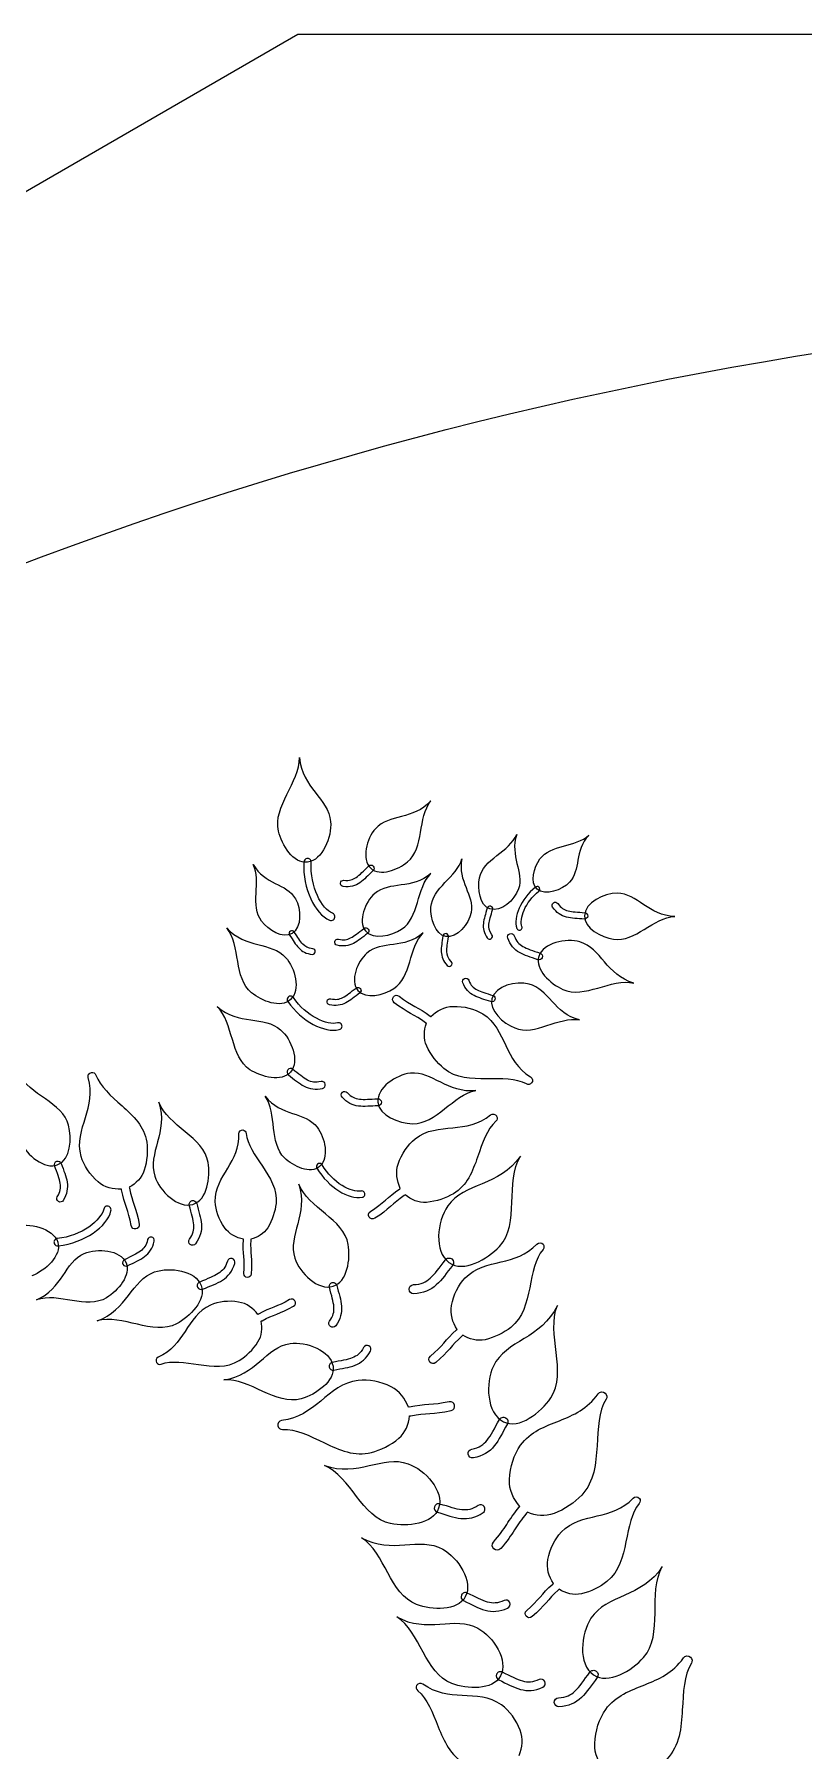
# Model space of a CAD drawing. Extents: x 5.1 to 86.3, y 5.1 to 86.3.
# Drawn here: x 32.32 to 39.65, y 69.93 to 86.27 of the extents above; entities that cross this region are included whole.
import ezdxf

# ---------------------------------------------------------------- set-up
doc = ezdxf.new("R2010")
doc.units = 0
doc.layers.add('View004', color=7, linetype='CONTINUOUS')

msp = doc.modelspace()

# ---------------------------------------------------------------- linework, layer by layer
at = {"layer": 'View004', "color": 7}
for p, q in [((16.003291, 75.39919), (34.831293, 86.270189)), ((34.831293, 86.270189), (56.571293, 86.270189))]:
    msp.add_line(p, q, dxfattribs=at)
at = {"layer": 'View004', "color": 1}
for p, q in [((34.917568, 78.422389), (34.917555, 78.422387)), ((34.923282, 78.387075), (34.923282, 78.387075)), ((35.526793, 78.329266), (35.526793, 78.329266)), ((35.549149, 78.350488), (35.549149, 78.350488)), ((37.1103, 78.130749), (37.1103, 78.130749)), ((37.126344, 78.150508), (37.126336, 78.150514)), ((36.667587, 77.967946), (36.667587, 77.967946)), ((36.660566, 77.941807), (36.660566, 77.941807)), ((37.561986, 77.876388), (37.561986, 77.876388)), ((37.592686, 77.873615), (37.592686, 77.873615)), ((34.760595, 77.730096), (34.760595, 77.730096)), ((34.775806, 77.707708), (34.775806, 77.707708)), ((35.477225, 77.732196), (35.477225, 77.732196)), ((35.501121, 77.749885), (35.501121, 77.749885)), ((36.239388, 77.680172), (36.239388, 77.680172)), ((36.242641, 77.707042), (36.242641, 77.707042)), ((37.126905, 77.489679), (37.126905, 77.489679)), ((37.15847, 77.477894), (37.15847, 77.477894)), ((35.403621, 77.165928), (35.403621, 77.165928)), ((35.427517, 77.183617), (35.427517, 77.183617)), ((34.738294, 77.101888), (34.738286, 77.101879)), ((34.76209, 77.079347), (34.76209, 77.079347)), ((36.679909, 77.089286), (36.679909, 77.089286)), ((36.709125, 77.079457), (36.709125, 77.079457)), ((32.865921, 76.385648), (32.865923, 76.385669)), ((34.735088, 76.409366), (34.735088, 76.409366)), ((34.761927, 76.389231), (34.761927, 76.389231)), ((37.057711, 76.285373), (37.05773, 76.285397)), ((35.594112, 76.101263), (35.594112, 76.101263)), ((35.627785, 76.102399), (35.627785, 76.102399)), ((34.308307, 75.837154), (34.308301, 75.837138)), ((36.725089, 75.97032), (36.725055, 75.970321)), ((32.535812, 75.539157), (32.535812, 75.539157)), ((32.546475, 75.507196), (32.546475, 75.507196)), ((35.018257, 75.511465), (35.018248, 75.511458)), ((35.038731, 75.489117), (35.038731, 75.489117)), ((33.824062, 75.164859), (33.824062, 75.164859)), ((33.832786, 75.129157), (33.832786, 75.129157)), ((32.511019, 74.756701), (32.511023, 74.756689)), ((32.544755, 74.768198), (32.544755, 74.768198)), ((37.167326, 74.749183), (37.167286, 74.749202)), ((33.165693, 74.558194), (33.165693, 74.558194)), ((33.195045, 74.573409), (33.195045, 74.573409)), ((36.271047, 74.574655), (36.271047, 74.574655)), ((36.298409, 74.60886), (36.298409, 74.60886)), ((35.158535, 74.384344), (35.158535, 74.384344)), ((33.876339, 74.340513), (33.876339, 74.340513)), ((33.910757, 74.355509), (33.910757, 74.355509)), ((35.167259, 74.348642), (35.167259, 74.348642)), ((33.485652, 73.622464), (33.485624, 73.622447)), ((35.129923, 73.579582), (35.129923, 73.579582)), ((35.16665, 73.58737), (35.16665, 73.58737)), ((37.759598, 73.33088), (37.759546, 73.330927)), ((36.788888, 73.059013), (36.788888, 73.059013)), ((36.810611, 73.09705), (36.810611, 73.09705)), ((34.640551, 73.018638), (34.640557, 73.018672)), ((36.132236, 72.247855), (36.132236, 72.247855)), ((38.084015, 72.329615), (38.083975, 72.329634)), ((36.17236, 72.23661), (36.17236, 72.23661)), ((36.389517, 71.408905), (36.389517, 71.408905)), ((36.426543, 71.391775), (36.426543, 71.391775)), ((38.571851, 70.816614), (38.5718, 70.81666)), ((36.724822, 70.6555), (36.724822, 70.6555)), ((36.761847, 70.638369), (36.761847, 70.638369)), ((37.647351, 70.648874), (37.647351, 70.648874)), ((37.673888, 70.683723), (37.673888, 70.683723)), ((35.963062, 70.547707), (35.963079, 70.547742))]:
    msp.add_line(p, q, dxfattribs=at)
at = {"layer": 'View004', "color": 3}
msp.add_open_spline([(26.701293, 78.610206), (38.458534, 85.398252), (52.944052, 85.398252), (64.701292, 78.610206)], degree=3, dxfattribs=at)
at = {"layer": 'View004', "color": 1}
for points in [[(34.646542, 78.683862), (34.591951, 78.917577), (34.852232, 79.147032), (34.845827, 79.383766)], [(34.845827, 79.383766), (34.870585, 79.094225), (35.123523, 78.99618), (35.143376, 78.773125)], [(36.09805, 78.971411), (35.930497, 78.786023), (35.700214, 78.848609), (35.570582, 78.706191)], [(35.876916, 78.390441), (36.036722, 78.522344), (35.970876, 78.812741), (36.09805, 78.971411)], [(34.923282, 78.387075), (34.78871, 78.369013), (34.677754, 78.550232), (34.646542, 78.683862)], [(35.143376, 78.773125), (35.156418, 78.626623), (35.066953, 78.406358), (34.923282, 78.387075)], [(35.570582, 78.706191), (35.485438, 78.612653), (35.434828, 78.416106), (35.526793, 78.329266)], [(36.561208, 78.237659), (36.596117, 78.416225), (36.847826, 78.486974), (36.917055, 78.651559)], [(36.917055, 78.651559), (36.844107, 78.444622), (36.98882, 78.29308), (36.933164, 78.133401)], [(37.13681, 78.418248), (37.235046, 78.557925), (37.480149, 78.528402), (37.60281, 78.643924)], [(37.60281, 78.643924), (37.460803, 78.493647), (37.528542, 78.312914), (37.419514, 78.19673)], [(34.486869, 77.825676), (34.374438, 77.968728), (34.485243, 78.20555), (34.405814, 78.365463)], [(34.405814, 78.365463), (34.514888, 78.175076), (34.724158, 78.1857), (34.808736, 78.039271)], [(34.888705, 78.38799), (34.882195, 78.259814), (34.908833, 78.137392), (34.95377, 78.039171)], [(34.917555, 78.422387), (34.901306, 78.419181), (34.889249, 78.404807), (34.888705, 78.38799)], [(34.946638, 78.414572), (34.938728, 78.4216), (34.92802, 78.424479), (34.917568, 78.422389)], [(34.958162, 78.386325), (34.958793, 78.39714), (34.954549, 78.407544), (34.946638, 78.414572)], [(35.017084, 78.070334), (34.976931, 78.158118), (34.952267, 78.270691), (34.958162, 78.386325)], [(35.387799, 78.242541), (35.421509, 78.265384), (35.457044, 78.303425), (35.505668, 78.350862)], [(35.548124, 78.307623), (35.500877, 78.261543), (35.464988, 78.221054), (35.422206, 78.192096)], [(35.505668, 78.350862), (35.511436, 78.356669), (35.519303, 78.359903), (35.527487, 78.359833)], [(35.526793, 78.329266), (35.612935, 78.247926), (35.785545, 78.315022), (35.876916, 78.390441)], [(35.527487, 78.359833), (35.535672, 78.359762), (35.543482, 78.356393), (35.549149, 78.350488)], [(35.549149, 78.350488), (35.560666, 78.338354), (35.560207, 78.319193), (35.548124, 78.307623)], [(36.099177, 77.958994), (36.108474, 78.140703), (36.347644, 78.246347), (36.392894, 78.419071)], [(36.392894, 78.419071), (36.349954, 78.203895), (36.514649, 78.074348), (36.482141, 77.908402)], [(37.1103, 78.130749), (37.036974, 78.193646), (37.080642, 78.338386), (37.13681, 78.418248)], [(35.264268, 78.15501), (35.24757, 78.156823), (35.235502, 78.17183), (35.237315, 78.188528)], [(35.237315, 78.188528), (35.239128, 78.205226), (35.254134, 78.217294), (35.270833, 78.215481)], [(35.422206, 78.192096), (35.379458, 78.163106), (35.328441, 78.147934), (35.264268, 78.15501)], [(35.270833, 78.215481), (35.323329, 78.209692), (35.354097, 78.219691), (35.387799, 78.242541)], [(36.099568, 78.279794), (35.917379, 78.122011), (35.704281, 78.208991), (35.563444, 78.087887)], [(35.819593, 77.749611), (35.98808, 77.857103), (35.959174, 78.142843), (36.099568, 78.279794)], [(36.660566, 77.941807), (36.561722, 77.974243), (36.541248, 78.135562), (36.561208, 78.237659)], [(36.933164, 78.133401), (36.896611, 78.028524), (36.766094, 77.907178), (36.660566, 77.941807)], [(37.094409, 78.149541), (37.02327, 78.092291), (36.970887, 78.020167), (36.94002, 77.949788)], [(37.126336, 78.150514), (37.116938, 78.157624), (37.103596, 78.157217), (37.094409, 78.149541)], [(37.419514, 78.19673), (37.347905, 78.120419), (37.188583, 78.0636), (37.1103, 78.130749)], [(37.135961, 78.131371), (37.135946, 78.138899), (37.132403, 78.145948), (37.126344, 78.150508)], [(37.126421, 78.111874), (37.132462, 78.116661), (37.135976, 78.123843), (37.135961, 78.131371)], [(34.808736, 78.039271), (34.864288, 77.943097), (34.870947, 77.765009), (34.775806, 77.707708)], [(34.95377, 78.039171), (34.998697, 77.94095), (35.060908, 77.865742), (35.134469, 77.835335)], [(35.16149, 77.901038), (35.113675, 77.920802), (35.057236, 77.982549), (35.017084, 78.070334)], [(35.563444, 78.087887), (35.470941, 78.008348), (35.399391, 77.826138), (35.477225, 77.732196)], [(36.239388, 77.680172), (36.136949, 77.698299), (36.093861, 77.855099), (36.099177, 77.958994)], [(36.667587, 77.967946), (36.6534, 77.971755), (36.638802, 77.96338), (36.634931, 77.94921)], [(36.683868, 77.955139), (36.680388, 77.961426), (36.674518, 77.966044), (36.667587, 77.967946)], [(36.986551, 77.930931), (37.014144, 77.993826), (37.062233, 78.060238), (37.126421, 78.111874)], [(37.257765, 77.958449), (37.248099, 77.972185), (37.251398, 77.991157), (37.265135, 78.000823)], [(37.389914, 77.86434), (37.339915, 77.877296), (37.294831, 77.905587), (37.257765, 77.958449)], [(37.265135, 78.000823), (37.278871, 78.010489), (37.297843, 78.007189), (37.307509, 77.993453)], [(37.307509, 77.993453), (37.33783, 77.950209), (37.365657, 77.933708), (37.405072, 77.923491)], [(37.873946, 78.092424), (37.747478, 78.094588), (37.566463, 78.002796), (37.561986, 77.876388)], [(38.42144, 77.871483), (38.171577, 77.874874), (38.066499, 78.08913), (37.873946, 78.092424)], [(34.775806, 77.707708), (34.68669, 77.654036), (34.551152, 77.743883), (34.486869, 77.825676)], [(35.134469, 77.835335), (35.146033, 77.829693), (35.159857, 77.831148), (35.170343, 77.839111)], [(35.184376, 77.873234), (35.182516, 77.886245), (35.173697, 77.89696), (35.16149, 77.901038)], [(35.170343, 77.839111), (35.180828, 77.847073), (35.186236, 77.860223), (35.184376, 77.873234)], [(36.482141, 77.908402), (36.460792, 77.799409), (36.348753, 77.660819), (36.239388, 77.680172)], [(36.598476, 77.803656), (36.593996, 77.758525), (36.603643, 77.712796), (36.63597, 77.666226)], [(36.634931, 77.94921), (36.619143, 77.893451), (36.602917, 77.8488), (36.598476, 77.803656)], [(36.679896, 77.696608), (36.653451, 77.734704), (36.648288, 77.762638), (36.651816, 77.798217)], [(36.651816, 77.798217), (36.655335, 77.833799), (36.669821, 77.877152), (36.686078, 77.934542)], [(36.686078, 77.934542), (36.688146, 77.941425), (36.687349, 77.948851), (36.683868, 77.955139)], [(36.94002, 77.949788), (36.909147, 77.879415), (36.898679, 77.810764), (36.917374, 77.757305)], [(36.965057, 77.774077), (36.952904, 77.808825), (36.958959, 77.868035), (36.986551, 77.930931)], [(37.55982, 77.846078), (37.494016, 77.851126), (37.439912, 77.851338), (37.389914, 77.86434)], [(37.405072, 77.923491), (37.444487, 77.913262), (37.49652, 77.9117), (37.564252, 77.906513)], [(37.561986, 77.876388), (37.557793, 77.757987), (37.722167, 77.672679), (37.839141, 77.653872)], [(37.592686, 77.873615), (37.591179, 77.856954), (37.576488, 77.844645), (37.55982, 77.846078)], [(37.564252, 77.906513), (37.572422, 77.906017), (37.580046, 77.902246), (37.585398, 77.896053)], [(37.585398, 77.896053), (37.59075, 77.889861), (37.593378, 77.881771), (37.592686, 77.873615)], [(37.839141, 77.653872), (38.043724, 77.620977), (38.218306, 77.862198), (38.42144, 77.871483)], [(34.389693, 77.14386), (34.219561, 77.283875), (34.289133, 77.59277), (34.153658, 77.761297)], [(34.153658, 77.761297), (34.332111, 77.564421), (34.576886, 77.631325), (34.714949, 77.480084)], [(34.760595, 77.730096), (34.748446, 77.72184), (34.745255, 77.705315), (34.753458, 77.693129)], [(34.753458, 77.693129), (34.785374, 77.644759), (34.808591, 77.603311), (34.839878, 77.570465)], [(34.780927, 77.734062), (34.773893, 77.735532), (34.766562, 77.734102), (34.760595, 77.730096)], [(34.797969, 77.722284), (34.794106, 77.728345), (34.787962, 77.732591), (34.780927, 77.734062)], [(34.878832, 77.607308), (34.854184, 77.63321), (34.830813, 77.672493), (34.797969, 77.722284)], [(35.205425, 77.596232), (35.189653, 77.59993), (35.179864, 77.615714), (35.183562, 77.631487)], [(35.183562, 77.631487), (35.18726, 77.64726), (35.203044, 77.657048), (35.218817, 77.65335)], [(35.218817, 77.65335), (35.268392, 77.641639), (35.299022, 77.647595), (35.333971, 77.665509)], [(35.333971, 77.665509), (35.368926, 77.683414), (35.407415, 77.715656), (35.459539, 77.755353)], [(35.495101, 77.70897), (35.444455, 77.670409), (35.405339, 77.635867), (35.360981, 77.613173)], [(35.459539, 77.755353), (35.465744, 77.760234), (35.473655, 77.762406), (35.481482, 77.761377)], [(35.477225, 77.732196), (35.55013, 77.644204), (35.723259, 77.68815), (35.819593, 77.749611)], [(35.481482, 77.761377), (35.489309, 77.760348), (35.49639, 77.756204), (35.501121, 77.749885)], [(36.025965, 77.713526), (35.843775, 77.555743), (35.630677, 77.642722), (35.48984, 77.521619)], [(35.501121, 77.749885), (35.51072, 77.736915), (35.508029, 77.718626), (35.495101, 77.70897)], [(35.74599, 77.183343), (35.914477, 77.290834), (35.88557, 77.576575), (36.025965, 77.713526)], [(36.212963, 77.683874), (36.205222, 77.626443), (36.195476, 77.579945), (36.197465, 77.534627)], [(36.242641, 77.707042), (36.228057, 77.708806), (36.214791, 77.69845), (36.212963, 77.683874)], [(36.26057, 77.696666), (36.256235, 77.702399), (36.249771, 77.706139), (36.242641, 77.707042)], [(36.251039, 77.536789), (36.249488, 77.57251), (36.257696, 77.617477), (36.265672, 77.676589)], [(36.265672, 77.676589), (36.266744, 77.683695), (36.264905, 77.690934), (36.26057, 77.696666)], [(36.63597, 77.666226), (36.64436, 77.654096), (36.660995, 77.651064), (36.673125, 77.659454)], [(36.673125, 77.659454), (36.685254, 77.667844), (36.688286, 77.684478), (36.679896, 77.696608)], [(36.829864, 77.663998), (36.823638, 77.68127), (36.832592, 77.700318), (36.849864, 77.706544)], [(36.94202, 77.526642), (36.893047, 77.554732), (36.853683, 77.59757), (36.829864, 77.663998)], [(36.849864, 77.706544), (36.867136, 77.71277), (36.886184, 77.703816), (36.89241, 77.686544)], [(36.89241, 77.686544), (36.911895, 77.632203), (36.936469, 77.606774), (36.975073, 77.584626)], [(36.917374, 77.757305), (36.919855, 77.748493), (36.927176, 77.741842), (36.936369, 77.740047)], [(36.936369, 77.740047), (36.945563, 77.738251), (36.955107, 77.741607), (36.961134, 77.748757)], [(36.961134, 77.748757), (36.967161, 77.755907), (36.968673, 77.765664), (36.965057, 77.774077)], [(37.518143, 77.627393), (37.385439, 77.666178), (37.16811, 77.621651), (37.126905, 77.489679)], [(34.714949, 77.480084), (34.805631, 77.380751), (34.859749, 77.17183), (34.76209, 77.079347)], [(34.839878, 77.570465), (34.87113, 77.537599), (34.912062, 77.515041), (34.968441, 77.509109)], [(34.974119, 77.562216), (34.927998, 77.567068), (34.903471, 77.581401), (34.878832, 77.607308)], [(34.968441, 77.509109), (34.983106, 77.507541), (34.996265, 77.518158), (34.997833, 77.532823)], [(34.997833, 77.532823), (34.999401, 77.547489), (34.988784, 77.560648), (34.974119, 77.562216)], [(35.360981, 77.613173), (35.316651, 77.590445), (35.266028, 77.581916), (35.205425, 77.596232)], [(35.48984, 77.521619), (35.397337, 77.442079), (35.325787, 77.25987), (35.403621, 77.165928)], [(36.197465, 77.534627), (36.199415, 77.489316), (36.215434, 77.445411), (36.254024, 77.403883)], [(36.29321, 77.440174), (36.261642, 77.474146), (36.252579, 77.501069), (36.251039, 77.536789)], [(37.115872, 77.458349), (37.047955, 77.482664), (36.990977, 77.498504), (36.94202, 77.526642)], [(36.975073, 77.584626), (37.013673, 77.562466), (37.068078, 77.545802), (37.137988, 77.520784)], [(37.126905, 77.489679), (37.08831, 77.366064), (37.236979, 77.228684), (37.35487, 77.175095)], [(37.15847, 77.477894), (37.152072, 77.460764), (37.133031, 77.452027), (37.115872, 77.458349)], [(37.137988, 77.520784), (37.146458, 77.517903), (37.153407, 77.511726), (37.157262, 77.503653)], [(37.157262, 77.503653), (37.161117, 77.49558), (37.161553, 77.486293), (37.15847, 77.477894)], [(38.031569, 77.236443), (37.76913, 77.312136), (37.720191, 77.568344), (37.518143, 77.627393)], [(36.254024, 77.403883), (36.264045, 77.393062), (36.280942, 77.392414), (36.291763, 77.402435)], [(36.291763, 77.402435), (36.302584, 77.412457), (36.303232, 77.429353), (36.29321, 77.440174)], [(34.76209, 77.079347), (34.670617, 76.992722), (34.486968, 77.063804), (34.389693, 77.14386)], [(35.260367, 77.099241), (35.295323, 77.117146), (35.333812, 77.149387), (35.385936, 77.189085)], [(35.421497, 77.142702), (35.370852, 77.104141), (35.331736, 77.069599), (35.287377, 77.046905)], [(35.385936, 77.189085), (35.39214, 77.193966), (35.400051, 77.196138), (35.407878, 77.195108)], [(35.403621, 77.165928), (35.476526, 77.077936), (35.649655, 77.121882), (35.74599, 77.183343)], [(35.407878, 77.195108), (35.415705, 77.194079), (35.422786, 77.189936), (35.427517, 77.183617)], [(35.427517, 77.183617), (35.437116, 77.170647), (35.434425, 77.152357), (35.421497, 77.142702)], [(35.749882, 77.049488), (35.707246, 77.080795), (35.755962, 77.144155), (35.797185, 77.110966)], [(36.403072, 77.239771), (36.396861, 77.255377), (36.404477, 77.273063), (36.420083, 77.279274)], [(36.509745, 77.117539), (36.464123, 77.141755), (36.426844, 77.179745), (36.403072, 77.239771)], [(36.420083, 77.279274), (36.435689, 77.285485), (36.453376, 77.277869), (36.459586, 77.262263)], [(36.459586, 77.262263), (36.479033, 77.213158), (36.502265, 77.190644), (36.538229, 77.17155)], [(36.538229, 77.17155), (36.574189, 77.152445), (36.624436, 77.138839), (36.689111, 77.11806)], [(37.033519, 77.226944), (36.911014, 77.258428), (36.713628, 77.211195), (36.679909, 77.089286)], [(37.514712, 76.884866), (37.272473, 76.946207), (37.22004, 77.179011), (37.033519, 77.226944)], [(37.35487, 77.175095), (37.561058, 77.081367), (37.814735, 77.285284), (38.031569, 77.236443)], [(34.375685, 76.411361), (34.186323, 76.533887), (34.221012, 76.85614), (34.063565, 77.011708)], [(34.063565, 77.011708), (34.268027, 76.832328), (34.509141, 76.928944), (34.667202, 76.791258)], [(34.738286, 77.101879), (34.727806, 77.090674), (34.72665, 77.073645), (34.735521, 77.061127)], [(34.735521, 77.061127), (34.80135, 76.964431), (34.888992, 76.890021), (34.977071, 76.843192)], [(34.764522, 77.112085), (34.75468, 77.112871), (34.74502, 77.109115), (34.738294, 77.101888)], [(34.788797, 77.097853), (34.783304, 77.106056), (34.774363, 77.111299), (34.764522, 77.112085)], [(35.007599, 76.900417), (34.928886, 76.942276), (34.848168, 77.010607), (34.788797, 77.097853)], [(35.131822, 77.029964), (35.116049, 77.033662), (35.10626, 77.049446), (35.109958, 77.065219)], [(35.109958, 77.065219), (35.113656, 77.080991), (35.12944, 77.09078), (35.145213, 77.087082)], [(35.287377, 77.046905), (35.243047, 77.024177), (35.192424, 77.015648), (35.131822, 77.029964)], [(35.145213, 77.087082), (35.194788, 77.075371), (35.225418, 77.081326), (35.260367, 77.099241)], [(36.047144, 76.858437), (35.940023, 76.938127), (35.876105, 76.951598), (35.749882, 77.049488)], [(35.797185, 77.110966), (35.915915, 77.01887), (35.977711, 77.006563), (36.093003, 76.920849)], [(36.098475, 76.916623), (36.155126, 76.972275), (36.226874, 77.01246), (36.310658, 77.014632)], [(36.310658, 77.014632), (36.411132, 77.017239), (36.515652, 76.991064), (36.592631, 76.943288)], [(36.670761, 77.060308), (36.60793, 77.080504), (36.555354, 77.093278), (36.509745, 77.117539)], [(36.679909, 77.089286), (36.648326, 76.975097), (36.788387, 76.853939), (36.897792, 76.808474)], [(36.709125, 77.079457), (36.703789, 77.063602), (36.68664, 77.055042), (36.670761, 77.060308)], [(36.689111, 77.11806), (36.696941, 77.11568), (36.703481, 77.11024), (36.707248, 77.102974)], [(36.707248, 77.102974), (36.711015, 77.095708), (36.711692, 77.087229), (36.709125, 77.079457)], [(34.977071, 76.843192), (35.065143, 76.796357), (35.153543, 76.775685), (35.225775, 76.793767)], [(35.209884, 76.856269), (35.162933, 76.844515), (35.086313, 76.858558), (35.007599, 76.900417)], [(35.242479, 76.848565), (35.233897, 76.857003), (35.221336, 76.859972), (35.209884, 76.856269)], [(35.225775, 76.793767), (35.237605, 76.795983), (35.247223, 76.804591), (35.250733, 76.816104)], [(35.250733, 76.816104), (35.254242, 76.827617), (35.251062, 76.840126), (35.242479, 76.848565)], [(36.058574, 76.636845), (36.026707, 76.706999), (36.031685, 76.783222), (36.056598, 76.853018)], [(36.056598, 76.853018), (36.053254, 76.85447), (36.050062, 76.856218), (36.047144, 76.858437)], [(36.093003, 76.920849), (36.094979, 76.919595), (36.096803, 76.918189), (36.098475, 76.916623)], [(36.592631, 76.943288), (36.709217, 76.870953), (36.758432, 76.753161), (36.811786, 76.641075)], [(36.897792, 76.808474), (37.089137, 76.728955), (37.314979, 76.923022), (37.514712, 76.884866)], [(34.667202, 76.791258), (34.771017, 76.700827), (34.850444, 76.494683), (34.761927, 76.389231)], [(36.22237, 76.423005), (36.15967, 76.47558), (36.096904, 76.552461), (36.058574, 76.636845)], [(36.811786, 76.641075), (36.865138, 76.52899), (36.921426, 76.420773), (37.047884, 76.342906)], [(32.648, 75.882194), (32.591381, 76.101494), (32.273358, 76.170743), (32.175128, 76.370125)], [(32.808708, 75.957009), (32.844603, 76.075842), (32.875725, 76.193786), (32.834503, 76.336459)], [(32.834503, 76.336459), (32.827967, 76.358978), (32.842741, 76.382124), (32.865921, 76.385648)], [(32.865923, 76.385669), (32.884315, 76.388382), (32.902069, 76.377686), (32.908225, 76.360131)], [(32.908225, 76.360131), (32.946635, 76.251741), (33.051437, 76.162669), (33.157404, 76.067647)], [(34.761927, 76.389231), (34.679016, 76.290459), (34.483956, 76.341305), (34.375685, 76.411361)], [(34.735088, 76.409366), (34.724162, 76.394799), (34.727067, 76.37414), (34.741586, 76.36315)], [(34.757335, 76.422193), (34.748494, 76.421088), (34.740474, 76.416464), (34.735088, 76.409366)], [(34.741586, 76.36315), (34.798461, 76.319267), (34.842354, 76.280002), (34.892249, 76.254071)], [(34.782053, 76.415236), (34.775087, 76.42079), (34.766175, 76.423298), (34.757335, 76.422193)], [(34.923109, 76.312937), (34.883791, 76.333397), (34.840589, 76.37006), (34.782053, 76.415236)], [(35.90333, 76.377699), (35.76586, 76.362978), (35.581906, 76.238979), (35.594112, 76.101263)], [(36.527007, 76.211946), (36.255528, 76.1819), (36.112633, 76.400117), (35.90333, 76.377699)], [(36.628136, 76.324734), (36.485808, 76.323791), (36.336443, 76.327356), (36.22237, 76.423005)], [(37.00925, 76.275849), (36.907927, 76.330233), (36.770464, 76.325674), (36.628136, 76.324734)], [(37.047884, 76.342906), (37.067887, 76.330655), (37.072493, 76.303569), (37.057711, 76.285373)], [(34.892249, 76.254071), (34.942112, 76.228101), (34.999179, 76.21811), (35.067674, 76.233827)], [(35.052975, 76.298383), (34.996943, 76.285525), (34.96242, 76.292468), (34.923109, 76.312937)], [(35.092602, 76.273454), (35.088543, 76.291281), (35.070801, 76.302442), (35.052975, 76.298383)], [(35.067674, 76.233827), (35.0855, 76.237886), (35.096661, 76.255628), (35.092602, 76.273454)], [(35.253052, 76.149211), (35.240713, 76.162806), (35.241731, 76.183829), (35.255326, 76.196168)], [(35.255326, 76.196168), (35.268921, 76.208507), (35.289945, 76.207489), (35.302284, 76.193894)], [(35.302284, 76.193894), (35.341009, 76.151081), (35.37342, 76.136938), (35.417552, 76.131175)], [(35.92477, 75.897312), (36.151118, 75.889245), (36.307925, 76.174457), (36.527007, 76.211946)], [(37.05773, 76.285397), (37.045942, 76.271022), (37.025612, 76.266996), (37.00925, 76.275849)], [(33.157404, 76.067647), (33.263371, 75.972625), (33.371519, 75.86954), (33.391615, 75.722033)], [(33.50652, 76.100571), (33.599156, 75.8174), (33.398028, 75.616149), (33.468649, 75.397666)], [(33.976802, 75.52771), (33.934928, 75.771193), (33.595416, 75.875008), (33.50652, 76.100571)], [(34.704701, 75.570532), (34.557318, 75.710632), (34.63488, 75.994196), (34.520214, 76.15885)], [(34.520214, 76.15885), (34.672442, 75.96534), (34.897162, 76.013583), (35.014987, 75.864872)], [(35.409094, 76.064969), (35.353112, 76.072274), (35.300391, 76.096875), (35.253052, 76.149211)], [(35.595853, 76.068094), (35.523795, 76.064688), (35.46508, 76.057615), (35.409094, 76.064969)], [(35.417552, 76.131175), (35.461685, 76.1254), (35.518335, 76.130729), (35.592503, 76.134245)], [(35.592503, 76.134245), (35.601431, 76.134809), (35.61021, 76.131748), (35.616851, 76.125753)], [(35.594112, 76.101263), (35.605544, 75.972269), (35.795352, 75.901923), (35.92477, 75.897312)], [(35.627785, 76.102399), (35.6284, 76.084124), (35.614126, 76.068789), (35.595853, 76.068094)], [(35.616851, 76.125753), (35.623493, 76.119759), (35.627435, 76.111339), (35.627785, 76.102399)], [(32.546475, 75.507196), (32.666895, 75.554831), (32.680374, 75.756806), (32.648, 75.882194)], [(32.767661, 75.585962), (32.730026, 75.717901), (32.772829, 75.838176), (32.808708, 75.957009)], [(34.26982, 75.800864), (34.26906, 75.822106), (34.287156, 75.839176), (34.308307, 75.837154)], [(34.308301, 75.837138), (34.325066, 75.835466), (34.338306, 75.822135), (34.339833, 75.805347)], [(35.014987, 75.864872), (35.092377, 75.7672), (35.131495, 75.569609), (35.038731, 75.489117)], [(35.94889, 75.754292), (36.056297, 75.839663), (36.183786, 75.846282), (36.307297, 75.858721)], [(36.307297, 75.858721), (36.430807, 75.871162), (36.551667, 75.887669), (36.667611, 75.980466)], [(36.717683, 75.921461), (36.632321, 75.844406), (36.590267, 75.713455), (36.543166, 75.579144)], [(36.667611, 75.980466), (36.685889, 75.995165), (36.712945, 75.990377), (36.725089, 75.97032)], [(36.725055, 75.970321), (36.734616, 75.954376), (36.731515, 75.933879), (36.717683, 75.921461)], [(32.193533, 75.72506), (32.246731, 75.597448), (32.417912, 75.45634), (32.546475, 75.507196)], [(33.391615, 75.722033), (33.402666, 75.640955), (33.397391, 75.541847), (33.369028, 75.453619)], [(34.163292, 75.473058), (34.221105, 75.569571), (34.274521, 75.666357), (34.26982, 75.800864)], [(34.339833, 75.805347), (34.349645, 75.701592), (34.422066, 75.600143), (34.494202, 75.493208)], [(35.786654, 75.512883), (35.81808, 75.608352), (35.877958, 75.697929), (35.94889, 75.754292)], [(32.515311, 75.496276), (32.512232, 75.504676), (32.512671, 75.513963), (32.51653, 75.522035)], [(32.51653, 75.522035), (32.520389, 75.530106), (32.527341, 75.536279), (32.535812, 75.539157)], [(32.535812, 75.539157), (32.553159, 75.544942), (32.571919, 75.535617), (32.57778, 75.518296)], [(32.57778, 75.518296), (32.601533, 75.45018), (32.625007, 75.395899), (32.633873, 75.340132)], [(32.928363, 75.343529), (32.852253, 75.40917), (32.792501, 75.498834), (32.767661, 75.585962)], [(33.832786, 75.129157), (33.96797, 75.170136), (34.000745, 75.388495), (33.976802, 75.52771)], [(35.038731, 75.489117), (34.951842, 75.413723), (34.788969, 75.490428), (34.704701, 75.570532)], [(35.018248, 75.511458), (35.008233, 75.501628), (35.006383, 75.485841), (35.013821, 75.473679)], [(35.042478, 75.519454), (35.033607, 75.52075), (35.024686, 75.517808), (35.018257, 75.511465)], [(35.063779, 75.504812), (35.059195, 75.512764), (35.051349, 75.518157), (35.042478, 75.519454)], [(35.807386, 75.28008), (35.774091, 75.352173), (35.760449, 75.433273), (35.786654, 75.512883)], [(36.950887, 75.589276), (36.750913, 75.295844), (36.414608, 75.339355), (36.259696, 75.113759)], [(36.543166, 75.579144), (36.496061, 75.444832), (36.442353, 75.305412), (36.313841, 75.230268)], [(36.752092, 74.728579), (36.951517, 74.945216), (36.802583, 75.341277), (36.950887, 75.589276)], [(32.567995, 75.329418), (32.560984, 75.373372), (32.539769, 75.426169), (32.515311, 75.496276)], [(33.151309, 75.273366), (33.071956, 75.27025), (32.991831, 75.288786), (32.928363, 75.343529)], [(33.369028, 75.453619), (33.345438, 75.380264), (33.290486, 75.327205), (33.225095, 75.292317)], [(33.468649, 75.397666), (33.515031, 75.254166), (33.688462, 75.085407), (33.832786, 75.129157)], [(34.045209, 75.156011), (34.041257, 75.280292), (34.105485, 75.376546), (34.163292, 75.473058)], [(34.494202, 75.493208), (34.566341, 75.386272), (34.63861, 75.271767), (34.623674, 75.137679)], [(35.013821, 75.473679), (35.06884, 75.379888), (35.144655, 75.305593), (35.222168, 75.256947)], [(35.252504, 75.308467), (35.183233, 75.351949), (35.113399, 75.420188), (35.063779, 75.504812)], [(32.551806, 75.155409), (32.536112, 75.164935), (32.531111, 75.18538), (32.540637, 75.201075)], [(32.540637, 75.201075), (32.570673, 75.250375), (32.575017, 75.285469), (32.567995, 75.329418)], [(32.633873, 75.340132), (32.642786, 75.284384), (32.634189, 75.226844), (32.597472, 75.166579)], [(33.152525, 75.266602), (33.151924, 75.268806), (33.151537, 75.271086), (33.151309, 75.273366)], [(33.243597, 74.926956), (33.217666, 75.074963), (33.180205, 75.12563), (33.152525, 75.266602)], [(33.225095, 75.292317), (33.226615, 75.288973), (33.227831, 75.285553), (33.228439, 75.281951)], [(33.228439, 75.281951), (33.254127, 75.150933), (33.29237, 75.097977), (33.319951, 74.940644)], [(34.840993, 75.320056), (34.933629, 75.036885), (34.732501, 74.835635), (34.803123, 74.617151)], [(35.311275, 74.747195), (35.269401, 74.990678), (34.929889, 75.094493), (34.840993, 75.320056)], [(35.222168, 75.256947), (35.299675, 75.208296), (35.378715, 75.183982), (35.44495, 75.196671)], [(35.433518, 75.255767), (35.390465, 75.247517), (35.321775, 75.264985), (35.252504, 75.308467)], [(35.462658, 75.246725), (35.455288, 75.255073), (35.444058, 75.258558), (35.433518, 75.255767)], [(35.44495, 75.196671), (35.455763, 75.198056), (35.464875, 75.205518), (35.468595, 75.216034)], [(35.468595, 75.216034), (35.472316, 75.22655), (35.470028, 75.238378), (35.462658, 75.246725)], [(35.522811, 75.061958), (35.649546, 75.142684), (35.681967, 75.196712), (35.801534, 75.276356)], [(35.844829, 75.212137), (35.733688, 75.138159), (35.699456, 75.082523), (35.56474, 74.996696)], [(35.801534, 75.276356), (35.803358, 75.2778), (35.805334, 75.279016), (35.807386, 75.28008)], [(35.853121, 75.219205), (35.850613, 75.216545), (35.847877, 75.214113), (35.844829, 75.212137)], [(36.057296, 75.148161), (35.980506, 75.141777), (35.910425, 75.172199), (35.853121, 75.219205)], [(36.313841, 75.230268), (36.243207, 75.188962), (36.149662, 75.155796), (36.057296, 75.148161)], [(32.597472, 75.166579), (32.587947, 75.150884), (32.567501, 75.145883), (32.551806, 75.155409)], [(32.982484, 75.083164), (32.971037, 75.032904), (32.919789, 74.967178), (32.840251, 74.913111)], [(32.88141, 74.856112), (32.970404, 74.916608), (33.033912, 74.990246), (33.051524, 75.06757)], [(33.005981, 75.110277), (32.993511, 75.106282), (32.984456, 75.095834), (32.982484, 75.083164)], [(33.041838, 75.102178), (33.032269, 75.11115), (33.018451, 75.114272), (33.005981, 75.110277)], [(33.051524, 75.06757), (33.055139, 75.079868), (33.051406, 75.093205), (33.041838, 75.102178)], [(33.797928, 75.120083), (33.795334, 75.12949), (33.796645, 75.139547), (33.801565, 75.147975)], [(33.84023, 74.933963), (33.836552, 74.982374), (33.818226, 75.041674), (33.797928, 75.120083)], [(33.801565, 75.147975), (33.806484, 75.156403), (33.814595, 75.162491), (33.824062, 75.164859)], [(33.824062, 75.164859), (33.843439, 75.169591), (33.862997, 75.157771), (33.867814, 75.138415)], [(33.867814, 75.138415), (33.887524, 75.062235), (33.908173, 75.001119), (33.912808, 74.939699)], [(34.132876, 74.907416), (34.080489, 74.981934), (34.047787, 75.073942), (34.045209, 75.156011)], [(34.623674, 75.137679), (34.615466, 75.063975), (34.588942, 74.97803), (34.5445, 74.906757)], [(35.56474, 74.996696), (35.520888, 74.96711), (35.477678, 75.03437), (35.522811, 75.061958)], [(36.259696, 75.113759), (36.157948, 74.965589), (36.124763, 74.679095), (36.271047, 74.574655)], [(32.12888, 74.920066), (32.270611, 74.957287), (32.501876, 74.906108), (32.544755, 74.768198)], [(32.840251, 74.913111), (32.760713, 74.859043), (32.654246, 74.81606), (32.53968, 74.802584)], [(32.549618, 74.734081), (32.676606, 74.749043), (32.792418, 74.795607), (32.88141, 74.856112)], [(33.319951, 74.940644), (33.330454, 74.888797), (33.251764, 74.874699), (33.243597, 74.926956)], [(33.798973, 74.796896), (33.836049, 74.847795), (33.843921, 74.885556), (33.84023, 74.933963)], [(33.912808, 74.939699), (33.917495, 74.878295), (33.902986, 74.816515), (33.857664, 74.754295)], [(34.313321, 74.796478), (34.242892, 74.811298), (34.176562, 74.845278), (34.132876, 74.907416)], [(34.5445, 74.906757), (34.507548, 74.8475), (34.44753, 74.813008), (34.382346, 74.796796)], [(32.544755, 74.768198), (32.584919, 74.639022), (32.425401, 74.499839), (32.299341, 74.446915)], [(32.513854, 74.786558), (32.508269, 74.777618), (32.507225, 74.76662), (32.511019, 74.756701)], [(32.511023, 74.756689), (32.51688, 74.741261), (32.533008, 74.731814), (32.549618, 74.734081)], [(32.53968, 74.802584), (32.528952, 74.801402), (32.519439, 74.795499), (32.513854, 74.786558)], [(32.797643, 74.661251), (32.922319, 74.714738), (33.139289, 74.697086), (33.195045, 74.573409)], [(33.400166, 74.792928), (33.387618, 74.737688), (33.36669, 74.71001), (33.331707, 74.683867)], [(33.370766, 74.631296), (33.415145, 74.664454), (33.44842, 74.710842), (33.46376, 74.778368)], [(33.439243, 74.817445), (33.421682, 74.821465), (33.404187, 74.810489), (33.400166, 74.792928)], [(33.46376, 74.778368), (33.467781, 74.795929), (33.456804, 74.813425), (33.439243, 74.817445)], [(33.807018, 74.74625), (33.790811, 74.758013), (33.787209, 74.780688), (33.798973, 74.796896)], [(33.857664, 74.754295), (33.8459, 74.738088), (33.823225, 74.734486), (33.807018, 74.74625)], [(34.317882, 74.471598), (34.3278, 74.607415), (34.306072, 74.660225), (34.312866, 74.790246)], [(34.312866, 74.790246), (34.312833, 74.792374), (34.312985, 74.794426), (34.313321, 74.796478)], [(34.382999, 74.786939), (34.376615, 74.666109), (34.398526, 74.611113), (34.388015, 74.466734)], [(34.382346, 74.796796), (34.382918, 74.793528), (34.383258, 74.79026), (34.382999, 74.786939)], [(35.167259, 74.348642), (35.302443, 74.389622), (35.335218, 74.607981), (35.311275, 74.747195)], [(36.271047, 74.574655), (36.408066, 74.476829), (36.638069, 74.604713), (36.752092, 74.728579)], [(36.766914, 74.581393), (36.888081, 74.610554), (37.006058, 74.643394), (37.108776, 74.751463)], [(37.16661, 74.699597), (37.092175, 74.611349), (37.068137, 74.475374), (37.039539, 74.335372)], [(37.108776, 74.751463), (37.124956, 74.768571), (37.152522, 74.767477), (37.167326, 74.749183)], [(37.167286, 74.749202), (37.17896, 74.734641), (37.178701, 74.713832), (37.16661, 74.699597)], [(32.343787, 74.219664), (32.590469, 74.324456), (32.607817, 74.57982), (32.797643, 74.661251)], [(33.195045, 74.573409), (33.247271, 74.457564), (33.118712, 74.306148), (33.010217, 74.239994)], [(33.16382, 74.583428), (33.16102, 74.575108), (33.161695, 74.56601), (33.165693, 74.558194)], [(33.180567, 74.602397), (33.172658, 74.598587), (33.16662, 74.591748), (33.16382, 74.583428)], [(33.165693, 74.558194), (33.173952, 74.542264), (33.193534, 74.536008), (33.2095, 74.544197)], [(33.331707, 74.683867), (33.296729, 74.657712), (33.245705, 74.63504), (33.180567, 74.602397)], [(33.2095, 74.544197), (33.27278, 74.57592), (33.326408, 74.598093), (33.370766, 74.631296)], [(33.467212, 74.48539), (33.612555, 74.536466), (33.857032, 74.499894), (33.910757, 74.355509)], [(34.159926, 74.588556), (34.141489, 74.526928), (34.115663, 74.497167), (34.074031, 74.470219)], [(34.11427, 74.407673), (34.167084, 74.441852), (34.208327, 74.491867), (34.230865, 74.567202)], [(34.206072, 74.613349), (34.186483, 74.619245), (34.165822, 74.608145), (34.159926, 74.588556)], [(34.230865, 74.567202), (34.236762, 74.586792), (34.225662, 74.607452), (34.206072, 74.613349)], [(34.803123, 74.617151), (34.849505, 74.473651), (35.022935, 74.304892), (35.167259, 74.348642)], [(36.09217, 74.425649), (36.135202, 74.464334), (36.177859, 74.524769), (36.237125, 74.600965)], [(36.305266, 74.548317), (36.247677, 74.474297), (36.204995, 74.410348), (36.150377, 74.361297)], [(36.237125, 74.600965), (36.24412, 74.610257), (36.254569, 74.616334), (36.266104, 74.61782)], [(36.266104, 74.61782), (36.27764, 74.619306), (36.289287, 74.616076), (36.298409, 74.60886)], [(36.298409, 74.60886), (36.316971, 74.594008), (36.320037, 74.566945), (36.305266, 74.548317)], [(36.424594, 74.428805), (36.519831, 74.528322), (36.645746, 74.552233), (36.766914, 74.581393)], [(32.919265, 74.01974), (33.206759, 74.119627), (33.24592, 74.407628), (33.467212, 74.48539)], [(33.876145, 74.369247), (33.872337, 74.360034), (33.872407, 74.349674), (33.876339, 74.340513)], [(33.896568, 74.389459), (33.887316, 74.385747), (33.879952, 74.37846), (33.876145, 74.369247)], [(34.074031, 74.470219), (34.032403, 74.443258), (33.972862, 74.421468), (33.896568, 74.389459)], [(33.924902, 74.321308), (33.999021, 74.352417), (34.061475, 74.373442), (34.11427, 74.407673)], [(34.388015, 74.466734), (34.385811, 74.418846), (34.313504, 74.42384), (34.317882, 74.471598)], [(35.132402, 74.339568), (35.129808, 74.348975), (35.131119, 74.359032), (35.136038, 74.36746)], [(35.136038, 74.36746), (35.140957, 74.375888), (35.149068, 74.381976), (35.158535, 74.384344)], [(35.158535, 74.384344), (35.177912, 74.389076), (35.19747, 74.377256), (35.202288, 74.3579)], [(35.890783, 74.320468), (35.890101, 74.344327), (35.90889, 74.364221), (35.932749, 74.364903)], [(35.932749, 74.364903), (36.007773, 74.36692), (36.049151, 74.386954), (36.09217, 74.425649)], [(36.296025, 74.166623), (36.314311, 74.265858), (36.361697, 74.363099), (36.424594, 74.428805)], [(33.010217, 74.239994), (32.820463, 74.124291), (32.549224, 74.292903), (32.343787, 74.219664)], [(33.910757, 74.355509), (33.96108, 74.220269), (33.803857, 74.058535), (33.67588, 73.99187)], [(33.876339, 74.340513), (33.88448, 74.321834), (33.906188, 74.31325), (33.924902, 74.321308)], [(34.267716, 74.199048), (34.175428, 74.214317), (34.075726, 74.203608), (33.998645, 74.169393)], [(34.450762, 74.081525), (34.405671, 74.140083), (34.344673, 74.186316), (34.267716, 74.199048)], [(34.753355, 74.222088), (34.632111, 74.152396), (34.573569, 74.148969), (34.45631, 74.084717)], [(34.78909, 74.159358), (34.832403, 74.182758), (34.79555, 74.247409), (34.753355, 74.222088)], [(35.174703, 74.153448), (35.171025, 74.201859), (35.152699, 74.261159), (35.132402, 74.339568)], [(35.202288, 74.3579), (35.221997, 74.28172), (35.242646, 74.220605), (35.247281, 74.159184)], [(35.935218, 74.278503), (35.911359, 74.277821), (35.891465, 74.296609), (35.890783, 74.320468)], [(36.150377, 74.361297), (36.095811, 74.312208), (36.026929, 74.280969), (35.935218, 74.278503)], [(37.039539, 74.335372), (37.01094, 74.195368), (36.976459, 74.049386), (36.858841, 73.957173)], [(33.67588, 73.99187), (33.452052, 73.875273), (33.157618, 74.087027), (32.919265, 74.01974)], [(33.998645, 74.169393), (33.881908, 74.117645), (33.821453, 74.015361), (33.757915, 73.91887)], [(34.45631, 74.084717), (34.454334, 74.083805), (34.45251, 74.082741), (34.450762, 74.081525)], [(34.490596, 74.021311), (34.599549, 74.081054), (34.660197, 74.085288), (34.78909, 74.159358)], [(35.133446, 74.016381), (35.170522, 74.06728), (35.178394, 74.105041), (35.174703, 74.153448)], [(35.247281, 74.159184), (35.251968, 74.09778), (35.23746, 74.036), (35.192137, 73.97378)], [(36.34829, 73.937868), (36.305373, 74.00506), (36.28078, 74.083873), (36.296025, 74.166623)], [(37.303045, 74.166841), (37.151029, 73.845931), (36.812045, 73.836727), (36.694017, 73.589825)], [(37.24022, 73.285721), (37.403612, 73.530681), (37.195022, 73.898832), (37.303045, 74.166841)], [(33.757915, 73.91887), (33.694379, 73.822378), (33.628629, 73.729828), (33.502083, 73.674243)], [(34.451699, 73.818484), (34.490064, 73.879072), (34.495232, 73.949976), (34.481187, 74.017511)], [(34.481187, 74.017511), (34.484455, 74.018423), (34.487647, 74.019639), (34.490596, 74.021311)], [(35.141491, 73.965735), (35.125284, 73.977499), (35.121682, 74.000174), (35.133446, 74.016381)], [(35.192137, 73.97378), (35.180373, 73.957573), (35.157698, 73.953971), (35.141491, 73.965735)], [(36.094859, 73.682238), (36.209952, 73.779763), (36.234859, 73.837911), (36.34297, 73.933384)], [(36.394764, 73.875388), (36.294266, 73.786694), (36.267775, 73.726701), (36.145437, 73.623019)], [(36.34297, 73.933384), (36.344566, 73.935056), (36.34639, 73.9365), (36.34829, 73.937868)], [(36.40206, 73.88355), (36.399932, 73.880586), (36.397576, 73.877774), (36.394764, 73.875388)], [(36.614813, 73.840633), (36.539291, 73.823883), (36.46545, 73.844585), (36.40206, 73.88355)], [(36.858841, 73.957173), (36.794188, 73.906489), (36.705652, 73.860781), (36.614813, 73.840633)], [(34.127959, 73.457294), (34.429646, 73.497487), (34.525777, 73.77178), (34.758169, 73.803576)], [(34.273319, 73.642336), (34.33785, 73.682768), (34.405557, 73.745606), (34.451699, 73.818484)], [(34.758169, 73.803576), (34.910804, 73.824462), (35.142977, 73.739597), (35.16665, 73.58737)], [(35.457498, 73.765703), (35.427075, 73.709025), (35.395805, 73.685049), (35.349614, 73.667)], [(35.37649, 73.597654), (35.435086, 73.620545), (35.485523, 73.661271), (35.522713, 73.730555)], [(35.50768, 73.780736), (35.489671, 73.790442), (35.467204, 73.783711), (35.457498, 73.765703)], [(35.522713, 73.730555), (35.532419, 73.748563), (35.525689, 73.77103), (35.50768, 73.780736)], [(33.502083, 73.674243), (33.482072, 73.665511), (33.474358, 73.64113), (33.485652, 73.622464)], [(33.485624, 73.622447), (33.494645, 73.607688), (33.512877, 73.601372), (33.529096, 73.607437)], [(33.529096, 73.607437), (33.629464, 73.644593), (33.755598, 73.622789), (33.886681, 73.603713)], [(33.886681, 73.603713), (34.017764, 73.584614), (34.155911, 73.568768), (34.273319, 73.642336)], [(35.16665, 73.58737), (35.188823, 73.444784), (35.002356, 73.317872), (34.863608, 73.278231)], [(35.135496, 73.607771), (35.129918, 73.599508), (35.127908, 73.589345), (35.129923, 73.579582)], [(35.129923, 73.579582), (35.134152, 73.55965), (35.153697, 73.546886), (35.173648, 73.551027)], [(35.159558, 73.623475), (35.14975, 73.621695), (35.141074, 73.616033), (35.135496, 73.607771)], [(35.349614, 73.667), (35.303424, 73.648936), (35.240723, 73.639531), (35.159558, 73.623475)], [(35.173648, 73.551027), (35.2525, 73.566636), (35.317902, 73.574708), (35.37649, 73.597654)], [(36.145437, 73.623019), (36.105841, 73.587626), (36.053714, 73.648662), (36.094859, 73.682238)], [(36.694017, 73.589825), (36.616494, 73.427661), (36.62817, 73.139488), (36.788888, 73.059013)], [(34.863608, 73.278231), (34.620942, 73.208899), (34.374965, 73.475406), (34.127959, 73.457294)], [(35.407114, 73.453366), (35.258049, 73.436038), (35.154508, 73.342351), (35.049529, 73.256243)], [(35.719419, 73.392733), (35.621181, 73.442072), (35.505545, 73.464819), (35.407114, 73.453366)], [(35.883817, 73.196962), (35.853645, 73.278414), (35.801337, 73.351585), (35.719419, 73.392733)], [(35.049529, 73.256243), (34.944549, 73.170135), (34.838465, 73.089221), (34.677054, 73.071009)], [(36.272481, 73.24912), (36.112096, 73.213226), (36.045202, 73.229809), (35.891189, 73.198634)], [(36.290691, 73.166252), (36.34747, 73.177393), (36.328706, 73.262798), (36.272481, 73.24912)], [(36.788888, 73.059013), (36.939428, 72.983635), (37.1468, 73.145661), (37.24022, 73.285721)], [(37.323296, 73.069119), (37.458948, 73.123269), (37.590282, 73.181156), (37.691297, 73.323736)], [(37.76707, 73.273281), (37.695531, 73.158433), (37.690464, 72.996683), (37.680779, 72.829493)], [(37.691297, 73.323736), (37.707196, 73.346293), (37.739352, 73.349652), (37.759598, 73.33088)], [(37.759546, 73.330927), (37.775529, 73.316), (37.778713, 73.291817), (37.76707, 73.273281)], [(34.677054, 73.071009), (34.651556, 73.068197), (34.63438, 73.043528), (34.640551, 73.018638)], [(35.793103, 72.901468), (35.8573, 72.956074), (35.887848, 73.033837), (35.895658, 73.114526)], [(35.891189, 73.198634), (35.888681, 73.198302), (35.886249, 73.197722), (35.883817, 73.196962)], [(35.895658, 73.114526), (35.89961, 73.114417), (35.903638, 73.114639), (35.907537, 73.115514)], [(35.907537, 73.115514), (36.050657, 73.144531), (36.120193, 73.128115), (36.290691, 73.166252)], [(36.635301, 72.884054), (36.671808, 72.928948), (36.704571, 72.995271), (36.751295, 73.079741)], [(36.751295, 73.079741), (36.756763, 73.090006), (36.766142, 73.09763), (36.777307, 73.100888)], [(36.777307, 73.100888), (36.788473, 73.104146), (36.80048, 73.102763), (36.810611, 73.09705)], [(36.810611, 73.09705), (36.831254, 73.085258), (36.838481, 73.058998), (36.82678, 73.038304)], [(36.951833, 72.834705), (37.045604, 72.966112), (37.187644, 73.01497), (37.323296, 73.069119)], [(34.640557, 73.018672), (34.645497, 72.998957), (34.663782, 72.985505), (34.684097, 72.986653)], [(34.684097, 72.986653), (34.8097, 72.993341), (34.943638, 72.924827), (35.084076, 72.857647)], [(35.531445, 72.766049), (35.617978, 72.788902), (35.715887, 72.835787), (35.793103, 72.901468)], [(36.82678, 73.038304), (36.781376, 72.956244), (36.749133, 72.886447), (36.702789, 72.829514)], [(35.083988, 72.643303), (35.401346, 72.527551), (35.637056, 72.747807), (35.88195, 72.659464)], [(35.084076, 72.857647), (35.224515, 72.790471), (35.374014, 72.724469), (35.531445, 72.766049)], [(36.452676, 72.748896), (36.4483, 72.77236), (36.463774, 72.794929), (36.487237, 72.799305)], [(36.503084, 72.714335), (36.47962, 72.709959), (36.457052, 72.725432), (36.452676, 72.748896)], [(36.487237, 72.799305), (36.56104, 72.81294), (36.598807, 72.839152), (36.635301, 72.884054)], [(36.702789, 72.829514), (36.656502, 72.772552), (36.593302, 72.731003), (36.503084, 72.714335)], [(36.846686, 72.509027), (36.851246, 72.627198), (36.8899, 72.747939), (36.951833, 72.834705)], [(37.680779, 72.829493), (37.671097, 72.662304), (37.655593, 72.487193), (37.534631, 72.360503)], [(35.715245, 72.088584), (35.440928, 72.145302), (35.336209, 72.533982), (35.083988, 72.643303)], [(35.88195, 72.659464), (36.042797, 72.601443), (36.22743, 72.398491), (36.17236, 72.23661)], [(36.945681, 72.252458), (36.88463, 72.323191), (36.842885, 72.410486), (36.846686, 72.509027)], [(36.132236, 72.247855), (36.126135, 72.226078), (36.138786, 72.203466), (36.160536, 72.197269)], [(36.152224, 72.272706), (36.142486, 72.267453), (36.13528, 72.258493), (36.132236, 72.247855)], [(36.18397, 72.275765), (36.173408, 72.279063), (36.161962, 72.27796), (36.152224, 72.272706)], [(36.393267, 72.220746), (36.338549, 72.226756), (36.272049, 72.24978), (36.18397, 72.275765)], [(36.55016, 72.262281), (36.491071, 72.222205), (36.447981, 72.214721), (36.393267, 72.220746)], [(36.607245, 72.251237), (36.594532, 72.27005), (36.568974, 72.274995), (36.55016, 72.262281)], [(36.596201, 72.194152), (36.615014, 72.206865), (36.619959, 72.232423), (36.607245, 72.251237)], [(36.694629, 71.913448), (36.811767, 72.045876), (36.830901, 72.117502), (36.940285, 72.246378)], [(36.940285, 72.246378), (36.941881, 72.248582), (36.943705, 72.250558), (36.945681, 72.252458)], [(37.534631, 72.360503), (37.468147, 72.290864), (37.373115, 72.222998), (37.27113, 72.184389)], [(37.683602, 72.161825), (37.80477, 72.190986), (37.922747, 72.223826), (38.025465, 72.331895)], [(38.083298, 72.280029), (38.008856, 72.19178), (37.984825, 72.055806), (37.956227, 71.915804)], [(38.025465, 72.331895), (38.041645, 72.349003), (38.06921, 72.347909), (38.084015, 72.329615)], [(38.083975, 72.329634), (38.095648, 72.315073), (38.09539, 72.294264), (38.083298, 72.280029)], [(36.17236, 72.23661), (36.120778, 72.084982), (35.872089, 72.056153), (35.715245, 72.088584)], [(36.160536, 72.197269), (36.246112, 72.172035), (36.314581, 72.14631), (36.384005, 72.13872)], [(36.384005, 72.13872), (36.453409, 72.131072), (36.523969, 72.145161), (36.596201, 72.194152)], [(37.010088, 72.187793), (36.908398, 72.068056), (36.887735, 71.994026), (36.763226, 71.853241)], [(37.017156, 72.198479), (37.01518, 72.194679), (37.0129, 72.191031), (37.010088, 72.187793)], [(37.27113, 72.184389), (37.18634, 72.152286), (37.097219, 72.163914), (37.017156, 72.198479)], [(37.341283, 72.009237), (37.436519, 72.108754), (37.562435, 72.132665), (37.683602, 72.161825)], [(35.438097, 71.95471), (35.72676, 71.793305), (35.988951, 71.969396), (36.211855, 71.84579)], [(35.961635, 71.320049), (35.705358, 71.41768), (35.664808, 71.809686), (35.438097, 71.95471)], [(36.763226, 71.853241), (36.723235, 71.805551), (36.652534, 71.867597), (36.694629, 71.913448)], [(37.212714, 71.747055), (37.230999, 71.84629), (37.278385, 71.943531), (37.341283, 72.009237)], [(37.956227, 71.915804), (37.927628, 71.7758), (37.893147, 71.629818), (37.77553, 71.537605)], [(36.211855, 71.84579), (36.358259, 71.764609), (36.505034, 71.539638), (36.426543, 71.391775)], [(37.264979, 71.5183), (37.222062, 71.585492), (37.197476, 71.664305), (37.212714, 71.747055)], [(38.302757, 71.679448), (38.109851, 71.381322), (37.772602, 71.416785), (37.623124, 71.187553)], [(38.124581, 70.814247), (38.318774, 71.035587), (38.16042, 71.427976), (38.302757, 71.679448)], [(36.412715, 71.429804), (36.402483, 71.426247), (36.394119, 71.418711), (36.389517, 71.408905)], [(36.443875, 71.427806), (36.434181, 71.432642), (36.422947, 71.433362), (36.412715, 71.429804)], [(36.637575, 71.341964), (36.585627, 71.356313), (36.524948, 71.388945), (36.443875, 71.427806)], [(37.011548, 71.26267), (37.126641, 71.360195), (37.151547, 71.418344), (37.259659, 71.513816)], [(37.311454, 71.45582), (37.210955, 71.367126), (37.184464, 71.307134), (37.062126, 71.203451)], [(37.259659, 71.513816), (37.261331, 71.515488), (37.263079, 71.516932), (37.264979, 71.5183)], [(37.31875, 71.463982), (37.316622, 71.461018), (37.314266, 71.458206), (37.311454, 71.45582)], [(37.531501, 71.421065), (37.45598, 71.404315), (37.382139, 71.425017), (37.31875, 71.463982)], [(37.77553, 71.537605), (37.710877, 71.486921), (37.622341, 71.441213), (37.531501, 71.421065)], [(36.426543, 71.391775), (36.353023, 71.253276), (36.108165, 71.264225), (35.961635, 71.320049)], [(36.389517, 71.408905), (36.380222, 71.388809), (36.38892, 71.36498), (36.408975, 71.355597)], [(36.408975, 71.355597), (36.487746, 71.317852), (36.549907, 71.282302), (36.615821, 71.264132)], [(36.615821, 71.264132), (36.681706, 71.245907), (36.752102, 71.248512), (36.829561, 71.284588)], [(36.795696, 71.357622), (36.732331, 71.32811), (36.689516, 71.327602), (36.637575, 71.341964)], [(36.849145, 71.338038), (36.839793, 71.358205), (36.815863, 71.366973), (36.795696, 71.357622)], [(36.829561, 71.284588), (36.849729, 71.29394), (36.858497, 71.31787), (36.849145, 71.338038)], [(37.062126, 71.203451), (37.02253, 71.168058), (36.970404, 71.229094), (37.011548, 71.26267)], [(35.773401, 71.201304), (36.062065, 71.039899), (36.324255, 71.21599), (36.547159, 71.092385)], [(36.29694, 70.566643), (36.040663, 70.664275), (36.000113, 71.05628), (35.773401, 71.201304)], [(37.623124, 71.187553), (37.524944, 71.036995), (37.498614, 70.74979), (37.647351, 70.648874)], [(36.547159, 71.092385), (36.693563, 71.011203), (36.840338, 70.786233), (36.761847, 70.638369)], [(37.647351, 70.648874), (37.786668, 70.55435), (38.01355, 70.687692), (38.124581, 70.814247)], [(38.135549, 70.554852), (38.271201, 70.609002), (38.402534, 70.666889), (38.503549, 70.80947)], [(38.503549, 70.80947), (38.519449, 70.832026), (38.551604, 70.835386), (38.571851, 70.816614)], [(38.5718, 70.81666), (38.587782, 70.801734), (38.590967, 70.77755), (38.579324, 70.759014)], [(36.761847, 70.638369), (36.688328, 70.49987), (36.443469, 70.51082), (36.29694, 70.566643)], [(36.724822, 70.6555), (36.715527, 70.635404), (36.724224, 70.611575), (36.744279, 70.602191)], [(36.748019, 70.676399), (36.737788, 70.672841), (36.729424, 70.665306), (36.724822, 70.6555)], [(36.779179, 70.674401), (36.769486, 70.679236), (36.758251, 70.679957), (36.748019, 70.676399)], [(36.97288, 70.588559), (36.920932, 70.602908), (36.860252, 70.635539), (36.779179, 70.674401)], [(37.131, 70.604216), (37.067635, 70.574704), (37.024821, 70.574197), (36.97288, 70.588559)], [(37.18445, 70.584632), (37.175098, 70.6048), (37.151168, 70.613568), (37.131, 70.604216)], [(37.472085, 70.495637), (37.51418, 70.535339), (37.555382, 70.596776), (37.61281, 70.674366)], [(37.68219, 70.623361), (37.626386, 70.547986), (37.585243, 70.483036), (37.531813, 70.432694)], [(37.61281, 70.674366), (37.619582, 70.683823), (37.629882, 70.690148), (37.641379, 70.691909)], [(37.641379, 70.691909), (37.652875, 70.69367), (37.664596, 70.690719), (37.673888, 70.683723)], [(37.673888, 70.683723), (37.6928, 70.669318), (37.696511, 70.642336), (37.68219, 70.623361)], [(38.579324, 70.759014), (38.507785, 70.644166), (38.502719, 70.482416), (38.493033, 70.315226)], [(35.963079, 70.547742), (35.954012, 70.530908), (35.958139, 70.509985), (35.972952, 70.497878)], [(36.021642, 70.560855), (36.002164, 70.575098), (35.974591, 70.568889), (35.963062, 70.547707)], [(35.972952, 70.497878), (36.064311, 70.422744), (36.11372, 70.290172), (36.168474, 70.15439)], [(36.397642, 70.452806), (36.27014, 70.459722), (36.145171, 70.470985), (36.021642, 70.560855)], [(36.770863, 70.36246), (36.656458, 70.4451), (36.525143, 70.445869), (36.397642, 70.452806)], [(36.744279, 70.602191), (36.823051, 70.564446), (36.885211, 70.528897), (36.951125, 70.510726)], [(36.951125, 70.510726), (37.017011, 70.492502), (37.087407, 70.495107), (37.164866, 70.531183)], [(37.164866, 70.531183), (37.185033, 70.540535), (37.193801, 70.564465), (37.18445, 70.584632)], [(37.314161, 70.431099), (37.389115, 70.434908), (37.430003, 70.455925), (37.472085, 70.495637)], [(37.764085, 70.320437), (37.857856, 70.451845), (37.999897, 70.500703), (38.135549, 70.554852)], [(36.948991, 70.122077), (36.912185, 70.218689), (36.846416, 70.307899), (36.770863, 70.36246)], [(37.273269, 70.385675), (37.272017, 70.40951), (37.290325, 70.429848), (37.314161, 70.431099)], [(37.318693, 70.344783), (37.294858, 70.343531), (37.274521, 70.361839), (37.273269, 70.385675)], [(37.531813, 70.432694), (37.478436, 70.382315), (37.410319, 70.34944), (37.318693, 70.344783)], [(37.658939, 69.994759), (37.663499, 70.112931), (37.702153, 70.233672), (37.764085, 70.320437)], [(38.493033, 70.315226), (38.483351, 70.148037), (38.467847, 69.972925), (38.346886, 69.846236)], [(36.168474, 70.15439), (36.223232, 70.018607), (36.285017, 69.877888), (36.420624, 69.806754)], [(36.938709, 69.88188), (36.969511, 69.957538), (36.979688, 70.041514), (36.948991, 70.122077)], [(37.757934, 69.738191), (37.696883, 69.808924), (37.655138, 69.896219), (37.658939, 69.994759)]]:
    msp.add_open_spline(points, degree=3, dxfattribs=at)

doc.saveas('drawing.dxf')
